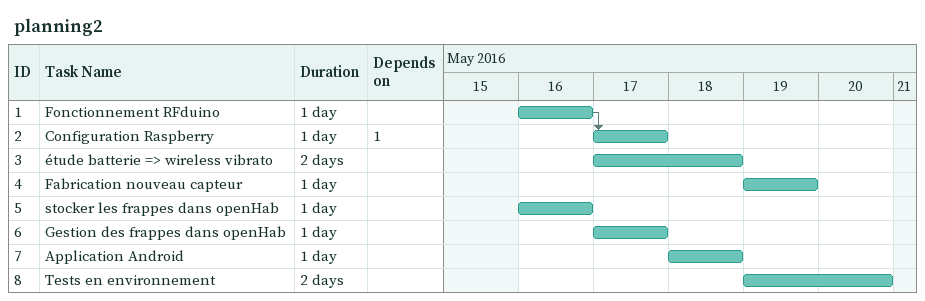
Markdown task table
planning2

| ID | Task | Duration | Start | Finish | Predecessors |
|---|---|---|---|---|---|
| 1 | Fonctionnement RFduino | 1d | 2016-05-16 | 2016-05-16 |  |
| 2 | Configuration Raspberry | 1d | 2016-05-17 | 2016-05-17 | 1 |
| 3 | étude batterie => wireless vibrato | 2d | 2016-05-17 | 2016-05-18 |  |
| 4 | Fabrication nouveau capteur | 1d | 2016-05-19 | 2016-05-19 |  |
| 5 | stocker les frappes dans openHab | 1d | 2016-05-16 | 2016-05-16 |  |
| 6 | Gestion des frappes dans openHab | 1d | 2016-05-17 | 2016-05-17 |  |
| 7 | Application Android | 1d | 2016-05-18 | 2016-05-18 |  |
| 8 | Tests en environnement | 2d | 2016-05-19 | 2016-05-20 |  |
